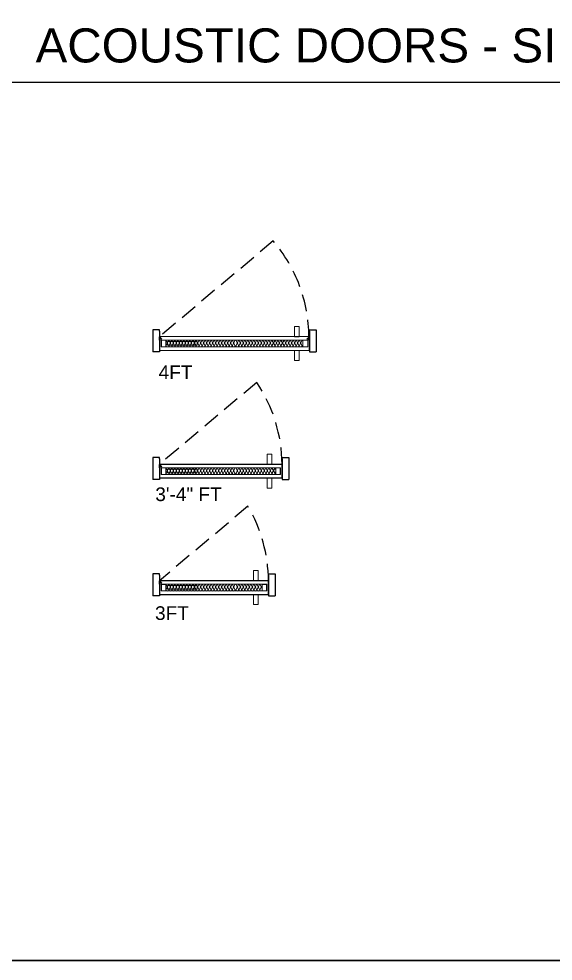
# Model space of a CAD drawing. Header units: inches. Extents: x 0 to 2128, y 0 to 649.
# Drawn here: x 1814 to 1970.9, y 63.5 to 340.1 of the extents above; entities that cross this region are included whole.
import ezdxf

# ---------------------------------------------------------------- set-up
doc = ezdxf.new("R2010")
doc.units = ezdxf.units.IN
doc.header["$MEASUREMENT"] = 0
doc.linetypes.add('DASHED', pattern=[0.75, 0.5, -0.25])
doc.linetypes.add('HIDDEN', pattern=[0.375, 0.25, -0.125])
doc.layers.add('I_Hardware', color=7, linetype='Continuous', lineweight=18)
doc.layers.add('Pline_Cut_Door & Window', color=6, linetype='Continuous')
doc.styles.add('ARIAL', font='arial.ttf')

# ---------------------------------------------------------------- blocks, each defined once
blk = doc.blocks.new('Acoustic Door 2')
at = {"linetype": 'DASHED', "ltscale": 10}
blk.add_line((30.58, 28.46), (2, 4.4), dxfattribs=at)
for p, q in [((0, 6.43), (0, 0)), ((2, 6.07), (2, 0.4)), ((38, 6.07), (38, 0.4)), ((40, 6.43), (40, 0)), ((2.11, 4.24), (2.12, 4.25)), ((2.12, 4.25), (2.68, 3.67)), ((2.71, 3.7), (2.16, 4.28))]:
    blk.add_line(p, q)
for points in [[(2, 6.07), (2, 6.43), (0, 6.43)], [(38, 6.07), (38, 6.43), (40, 6.43)], [(2, 0.4), (2, 0), (0, 0)], [(38, 0.4), (38, 0), (40, 0)]]:
    blk.add_lwpolyline(points)
for points in [[(2, 3.42), (2, 4.22, 0.202929), (1.99, 4.24, 0.177405), (2.05, 4.22), (2.05, 3.42)], [(2.11, 3.42), (2.11, 4.22, -0.202929), (2.12, 4.24, -0.177405), (2.07, 4.22), (2.07, 3.42)]]:
    blk.add_lwpolyline(points, format="xyb", close=True)
blk.add_lwpolyline([(38, 4.4), (2, 4.4), (2, 0.4), (38, 0.4)], close=True)
for radius in [0.0895, 0.0273]:
    blk.add_circle((2.06, 4.31), radius)
blk.add_arc((-6, 4), 44, 0.5209, 33.7662, dxfattribs=at)
for centre, radius, start, end in [((2.06, 4.31), 0.0895, 0.7569, 180.7569), ((2.06, 4.31), 0.0898, 180.897, 308.1952), ((2.18, 4.31), 0.0382, 183.2387, 229.1236)]:
    blk.add_arc(centre, radius, start, end)
at = {"layer": 'I_Hardware', "color": 8}
for p, q in [((4.76, 3.4), (3.88, 1.72)), ((4.76, 1.72), (3.88, 3.4)), ((5.65, 3.4), (4.76, 1.72)), ((5.65, 1.72), (4.76, 3.4)), ((6.53, 3.4), (5.65, 1.72)), ((6.53, 1.72), (5.65, 3.4)), ((7.42, 3.4), (6.53, 1.72)), ((7.42, 1.72), (6.53, 3.4)), ((8.3, 3.4), (7.42, 1.72)), ((8.3, 1.72), (7.42, 3.4)), ((9.18, 3.4), (8.3, 1.72)), ((9.18, 1.72), (8.3, 3.4)), ((10.07, 3.4), (9.18, 1.72)), ((10.07, 1.72), (9.18, 3.4)), ((10.95, 3.4), (10.07, 1.72)), ((10.95, 1.72), (10.07, 3.4)), ((11.83, 3.4), (10.95, 1.72)), ((11.83, 1.72), (10.95, 3.4)), ((12.72, 3.4), (11.83, 1.72)), ((12.72, 1.72), (11.83, 3.4)), ((13.6, 3.4), (12.72, 1.72)), ((13.6, 1.72), (12.72, 3.4)), ((14.49, 3.4), (13.6, 1.72)), ((14.49, 1.72), (13.6, 3.4)), ((15.37, 3.4), (14.49, 1.72)), ((15.37, 1.72), (14.49, 3.4)), ((16.25, 3.4), (15.37, 1.72)), ((16.25, 1.72), (15.37, 3.4)), ((17.14, 3.4), (16.25, 1.72)), ((17.14, 1.72), (16.25, 3.4)), ((18.02, 3.4), (17.14, 1.72)), ((18.02, 1.72), (17.14, 3.4)), ((18.91, 3.4), (18.02, 1.72)), ((18.91, 1.72), (18.02, 3.4)), ((19.79, 3.4), (18.91, 1.72)), ((19.79, 1.72), (18.91, 3.4)), ((20.67, 3.4), (19.79, 1.72)), ((20.67, 1.72), (19.79, 3.4)), ((21.56, 3.4), (20.67, 1.72)), ((21.56, 1.72), (20.67, 3.4)), ((22.44, 3.4), (21.56, 1.72)), ((22.44, 1.72), (21.56, 3.4)), ((23.32, 3.4), (22.44, 1.72)), ((23.32, 1.72), (22.44, 3.4)), ((24.21, 3.4), (23.32, 1.72)), ((24.21, 1.72), (23.32, 3.4)), ((25.3, 3.4), (24.42, 1.72)), ((25.3, 1.72), (24.42, 3.4)), ((26.18, 3.4), (25.3, 1.72)), ((26.18, 1.72), (25.3, 3.4)), ((27.07, 3.4), (26.18, 1.72)), ((27.07, 1.72), (26.18, 3.4)), ((27.95, 3.4), (27.07, 1.72)), ((27.95, 1.72), (27.07, 3.4)), ((28.83, 3.4), (27.95, 1.72)), ((28.83, 1.72), (27.95, 3.4)), ((29.72, 3.4), (28.83, 1.72)), ((29.72, 1.72), (28.83, 3.4)), ((30.6, 3.4), (29.72, 1.72)), ((30.6, 1.72), (29.72, 3.4)), ((31.49, 3.4), (30.6, 1.72)), ((31.49, 1.72), (30.6, 3.4)), ((32.37, 3.4), (31.49, 1.72)), ((32.37, 1.72), (31.49, 3.4)), ((33.25, 3.4), (32.37, 1.72)), ((33.25, 1.72), (32.37, 3.4)), ((34.14, 3.4), (33.25, 1.72)), ((34.14, 1.72), (33.25, 3.4)), ((35.02, 3.4), (34.14, 1.72)), ((35.02, 1.72), (34.14, 3.4)), ((35.91, 3.4), (35.02, 1.72)), ((35.91, 1.72), (35.02, 3.4)), ((36.12, 2.91), (35.86, 3.4)), ((36.12, 2.22), (35.86, 1.72))]:
    blk.add_line(p, q, dxfattribs=at)
at = {"layer": 'I_Hardware'}
for points in [[(35, 4.4), (33.6, 4.4), (33.6, 7.4), (35, 7.4)], [(35, 0.4), (33.6, 0.4), (33.6, -2.6), (35, -2.6)]]:
    blk.add_lwpolyline(points, close=True, dxfattribs=at)
at = {"layer": 'I_Hardware', "ltscale": 100}
for points in [[(36.12, 3.4), (2.48, 3.4), (2.48, 1.4), (36.12, 1.4)], [(3.88, 3.4), (2.48, 3.4), (2.48, 1.4), (3.88, 1.4)], [(3.82, 3.34), (2.54, 3.34), (2.54, 1.46), (3.82, 1.46)], [(37.52, 3.4), (36.12, 3.4), (36.12, 1.4), (37.52, 1.4)], [(37.46, 3.34), (36.18, 3.34), (36.18, 1.46), (37.46, 1.46)]]:
    blk.add_lwpolyline(points, close=True, dxfattribs=at)
at = {"layer": 'I_Hardware', "color": 8, "linetype": 'HIDDEN', "ltscale": 100}
blk.add_lwpolyline([(4.34, 1.96), (13.02, 1.96), (13.02, 2.97), (4.34, 2.97)], close=True, dxfattribs=at)
at = {"layer": 'I_Hardware', "color": 8}
for centre, end in [((4.32, 1.84), 345.0014), ((5.21, 1.84), 345.0014), ((6.09, 1.84), 345.0014), ((6.97, 1.84), 345.0014), ((7.86, 1.84), 345.0014), ((8.74, 1.84), 345.0014), ((9.62, 1.84), 345.0014), ((10.51, 1.84), 345.0014), ((11.39, 1.84), 345.0014), ((12.28, 1.84), 345.0014), ((13.16, 1.84), 345.0014), ((14.04, 1.84), 345.0014), ((14.93, 1.84), 345.0014), ((15.81, 1.84), 345.0014), ((16.7, 1.84), 345.0014), ((17.58, 1.84), 345.0014), ((18.46, 1.84), 345.0014), ((19.35, 1.84), 345.0014), ((20.23, 1.84), 345.0014), ((21.11, 1.84), 345.0014), ((22, 1.84), 345.0014), ((22.88, 1.84), 345.0014), ((23.77, 1.84), 345.0014), ((24.86, 1.84), 345.0014), ((25.74, 1.84), 345.0014), ((26.62, 1.84), 345.0014), ((27.51, 1.84), 345.0014), ((28.39, 1.84), 345.0014), ((29.28, 1.84), 345.0014), ((30.16, 1.84), 345.0014), ((31.04, 1.84), 345.0014), ((31.93, 1.84), 345.0014), ((32.81, 1.84), 345.0014), ((33.7, 1.84), 345.0014), ((34.58, 1.84), 345.0014), ((35.46, 1.84), 345.0014), ((36.3, 1.84), 246.6386)]:
    blk.add_arc(centre, 0.457, 194.9986, end, dxfattribs=at)
at = {"layer": 'Pline_Cut_Door & Window', "linetype": 'HIDDEN', "ltscale": 10}
blk.add_line((2.68, 3.67), (2.71, 3.7), dxfattribs=at)
blk = doc.blocks.new('Acoustic door 3')
at = {"linetype": 'DASHED', "ltscale": 10}
blk.add_line((27.96, 26.25), (2, 4.4), dxfattribs=at)
for p, q in [((0, 6.43), (0, 0)), ((2, 6.07), (2, 0.4)), ((34, 6.07), (34, 0.4)), ((36, 6.43), (36, 0)), ((2.11, 4.24), (2.12, 4.25)), ((2.12, 4.25), (2.68, 3.67)), ((2.71, 3.7), (2.16, 4.28))]:
    blk.add_line(p, q)
for points in [[(2, 6.07), (2, 6.43), (0, 6.43)], [(34, 6.07), (34, 6.43), (36, 6.43)], [(2, 0.4), (2, 0), (0, 0)], [(34, 0.4), (34, 0), (36, 0)]]:
    blk.add_lwpolyline(points)
for points in [[(2, 3.42), (2, 4.22, 0.202929), (1.99, 4.24, 0.177405), (2.05, 4.22), (2.05, 3.42)], [(2.11, 3.42), (2.11, 4.22, -0.202929), (2.12, 4.24, -0.177405), (2.07, 4.22), (2.07, 3.42)]]:
    blk.add_lwpolyline(points, format="xyb", close=True)
blk.add_lwpolyline([(34, 4.4), (2, 4.4), (2, 0.4), (34, 0.4)], close=True)
for radius in [0.0895, 0.0273]:
    blk.add_circle((2.06, 4.31), radius)
blk.add_arc((-10, 4), 44, 0.5209, 30.3785, dxfattribs=at)
for centre, radius, start, end in [((2.06, 4.31), 0.0895, 0.7569, 180.7569), ((2.06, 4.31), 0.0898, 180.897, 308.1952), ((2.18, 4.31), 0.0382, 183.2387, 229.1236)]:
    blk.add_arc(centre, radius, start, end)
at = {"layer": 'I_Hardware', "color": 8}
for p, q in [((4.76, 3.4), (3.88, 1.72)), ((4.76, 1.72), (3.88, 3.4)), ((5.65, 3.4), (4.76, 1.72)), ((5.65, 1.72), (4.76, 3.4)), ((6.53, 3.4), (5.65, 1.72)), ((6.53, 1.72), (5.65, 3.4)), ((7.42, 3.4), (6.53, 1.72)), ((7.42, 1.72), (6.53, 3.4)), ((8.3, 3.4), (7.42, 1.72)), ((8.3, 1.72), (7.42, 3.4)), ((9.18, 3.4), (8.3, 1.72)), ((9.18, 1.72), (8.3, 3.4)), ((10.07, 3.4), (9.18, 1.72)), ((10.07, 1.72), (9.18, 3.4)), ((10.95, 3.4), (10.07, 1.72)), ((10.95, 1.72), (10.07, 3.4)), ((11.83, 3.4), (10.95, 1.72)), ((11.83, 1.72), (10.95, 3.4)), ((12.72, 3.4), (11.83, 1.72)), ((12.72, 1.72), (11.83, 3.4)), ((13.6, 3.4), (12.72, 1.72)), ((13.6, 1.72), (12.72, 3.4)), ((14.49, 3.4), (13.6, 1.72)), ((14.49, 1.72), (13.6, 3.4)), ((15.37, 3.4), (14.49, 1.72)), ((15.37, 1.72), (14.49, 3.4)), ((16.25, 3.4), (15.37, 1.72)), ((16.25, 1.72), (15.37, 3.4)), ((17.14, 3.4), (16.25, 1.72)), ((17.14, 1.72), (16.25, 3.4)), ((18.02, 3.4), (17.14, 1.72)), ((18.02, 1.72), (17.14, 3.4)), ((18.91, 3.4), (18.02, 1.72)), ((18.91, 1.72), (18.02, 3.4)), ((19.79, 3.4), (18.91, 1.72)), ((19.79, 1.72), (18.91, 3.4)), ((20.67, 3.4), (19.79, 1.72)), ((20.67, 1.72), (19.79, 3.4)), ((21.56, 3.4), (20.67, 1.72)), ((21.56, 1.72), (20.67, 3.4)), ((22.44, 3.4), (21.56, 1.72)), ((22.44, 1.72), (21.56, 3.4)), ((23.32, 3.4), (22.44, 1.72)), ((23.32, 1.72), (22.44, 3.4)), ((24.21, 3.4), (23.32, 1.72)), ((24.21, 1.72), (23.32, 3.4)), ((25.3, 3.4), (24.42, 1.72)), ((25.3, 1.72), (24.42, 3.4)), ((26.18, 3.4), (25.3, 1.72)), ((26.18, 1.72), (25.3, 3.4)), ((27.07, 3.4), (26.18, 1.72)), ((27.07, 1.72), (26.18, 3.4)), ((27.95, 3.4), (27.07, 1.72)), ((27.95, 1.72), (27.07, 3.4)), ((28.83, 3.4), (27.95, 1.72)), ((28.83, 1.72), (27.95, 3.4)), ((29.72, 3.4), (28.83, 1.72)), ((29.72, 1.72), (28.83, 3.4)), ((30.6, 3.4), (29.72, 1.72)), ((30.6, 1.72), (29.72, 3.4)), ((31.49, 3.4), (30.6, 1.72)), ((31.49, 1.72), (30.6, 3.4)), ((32.18, 2.08), (31.49, 3.4)), ((32.18, 3.04), (31.49, 1.72))]:
    blk.add_line(p, q, dxfattribs=at)
at = {"layer": 'I_Hardware'}
for points in [[(31, 4.4), (29.6, 4.4), (29.6, 7.4), (31, 7.4)], [(31, 0.4), (29.6, 0.4), (29.6, -2.6), (31, -2.6)]]:
    blk.add_lwpolyline(points, close=True, dxfattribs=at)
at = {"layer": 'I_Hardware', "ltscale": 100}
for points in [[(32.18, 3.4), (2.48, 3.4), (2.48, 1.4), (32.18, 1.4)], [(3.88, 3.4), (2.48, 3.4), (2.48, 1.4), (3.88, 1.4)], [(3.82, 3.34), (2.54, 3.34), (2.54, 1.46), (3.82, 1.46)], [(33.52, 3.4), (32.12, 3.4), (32.12, 1.4), (33.52, 1.4)], [(33.46, 3.34), (32.18, 3.34), (32.18, 1.46), (33.46, 1.46)]]:
    blk.add_lwpolyline(points, close=True, dxfattribs=at)
at = {"layer": 'I_Hardware', "color": 8, "linetype": 'HIDDEN', "ltscale": 100}
blk.add_lwpolyline([(4.34, 1.96), (13.02, 1.96), (13.02, 2.97), (4.34, 2.97)], close=True, dxfattribs=at)
at = {"layer": 'I_Hardware', "color": 8}
for centre, end in [((4.32, 1.84), 345.0014), ((5.21, 1.84), 345.0014), ((6.09, 1.84), 345.0014), ((6.97, 1.84), 345.0014), ((7.86, 1.84), 345.0014), ((8.74, 1.84), 345.0014), ((9.62, 1.84), 345.0014), ((10.51, 1.84), 345.0014), ((11.39, 1.84), 345.0014), ((12.28, 1.84), 345.0014), ((13.16, 1.84), 345.0014), ((14.04, 1.84), 345.0014), ((14.93, 1.84), 345.0014), ((15.81, 1.84), 345.0014), ((16.7, 1.84), 345.0014), ((17.58, 1.84), 345.0014), ((18.46, 1.84), 345.0014), ((19.35, 1.84), 345.0014), ((20.23, 1.84), 345.0014), ((21.11, 1.84), 345.0014), ((22, 1.84), 345.0014), ((22.88, 1.84), 345.0014), ((23.77, 1.84), 345.0014), ((24.86, 1.84), 345.0014), ((25.74, 1.84), 345.0014), ((26.62, 1.84), 345.0014), ((27.51, 1.84), 345.0014), ((28.39, 1.84), 345.0014), ((29.28, 1.84), 345.0014), ((30.16, 1.84), 345.0014), ((31.04, 1.84), 345.0014), ((31.93, 1.84), 303.4495)]:
    blk.add_arc(centre, 0.457, 194.9986, end, dxfattribs=at)
at = {"layer": 'Pline_Cut_Door & Window', "linetype": 'HIDDEN', "ltscale": 10}
blk.add_line((2.68, 3.67), (2.71, 3.7), dxfattribs=at)
blk = doc.blocks.new('Acoustic Door 1')
at = {"linetype": 'DASHED', "ltscale": 10}
blk.add_line((35.4, 32.51), (2, 4.4), dxfattribs=at)
for p, q in [((0, 6.43), (0, 0)), ((2, 6.07), (2, 0.4)), ((46, 6.07), (46, 0.4)), ((48, 6.43), (48, 0)), ((2.11, 4.24), (2.12, 4.25)), ((2.12, 4.25), (2.68, 3.67)), ((2.71, 3.7), (2.16, 4.28)), ((45.29, 3.7), (45.84, 4.28)), ((45.88, 4.25), (45.32, 3.67)), ((45.89, 4.24), (45.88, 4.25))]:
    blk.add_line(p, q)
for points in [[(2, 6.07), (2, 6.43), (0, 6.43)], [(46, 6.07), (46, 6.43), (48, 6.43)], [(2, 0.4), (2, 0), (0, 0)], [(46, 0.4), (46, 0), (48, 0)]]:
    blk.add_lwpolyline(points)
for points in [[(2, 3.42), (2, 4.22, 0.202929), (1.99, 4.24, 0.177405), (2.05, 4.22), (2.05, 3.42)], [(2.11, 3.42), (2.11, 4.22, -0.202929), (2.12, 4.24, -0.177405), (2.07, 4.22), (2.07, 3.42)], [(45.89, 3.42), (45.89, 4.22, 0.202929), (45.88, 4.24, 0.177405), (45.93, 4.22), (45.93, 3.42)], [(46, 3.42), (46, 4.22, -0.202929), (46.01, 4.24, -0.177405), (45.95, 4.22), (45.95, 3.42)]]:
    blk.add_lwpolyline(points, format="xyb", close=True)
blk.add_lwpolyline([(46, 4.43), (2, 4.4), (2, 0.4), (46, 0.43)], close=True)
for centre, radius in [((2.06, 4.31), 0.0895), ((2.06, 4.31), 0.0273), ((45.94, 4.31), 0.0895), ((45.94, 4.31), 0.0273)]:
    blk.add_circle(centre, radius)
blk.add_arc((1.89, 4), 44, 0.5209, 40.3926, dxfattribs=at)
for centre, radius, start, end in [((2.06, 4.31), 0.0895, 0.7569, 180.7569), ((2.06, 4.31), 0.0898, 180.897, 308.1952), ((2.18, 4.31), 0.0382, 183.2387, 229.1236), ((45.82, 4.31), 0.0382, 310.8764, 356.7613), ((45.94, 4.31), 0.0895, 359.2431, 179.2431), ((45.94, 4.31), 0.0898, 231.8048, 359.103)]:
    blk.add_arc(centre, radius, start, end)
at = {"layer": 'I_Hardware', "color": 8}
for p, q in [((4.76, 3.4), (3.88, 1.72)), ((4.76, 1.72), (3.88, 3.4)), ((5.65, 3.4), (4.76, 1.72)), ((5.65, 1.72), (4.76, 3.4)), ((6.53, 3.4), (5.65, 1.72)), ((6.53, 1.72), (5.65, 3.4)), ((7.42, 3.4), (6.53, 1.72)), ((7.42, 1.72), (6.53, 3.4)), ((8.3, 3.4), (7.42, 1.72)), ((8.3, 1.72), (7.42, 3.4)), ((9.18, 3.4), (8.3, 1.72)), ((9.18, 1.72), (8.3, 3.4)), ((10.07, 3.4), (9.18, 1.72)), ((10.07, 1.72), (9.18, 3.4)), ((10.95, 3.4), (10.07, 1.72)), ((10.95, 1.72), (10.07, 3.4)), ((11.83, 3.4), (10.95, 1.72)), ((11.83, 1.72), (10.95, 3.4)), ((12.72, 3.4), (11.83, 1.72)), ((12.72, 1.72), (11.83, 3.4)), ((13.6, 3.4), (12.72, 1.72)), ((13.6, 1.72), (12.72, 3.4)), ((14.49, 3.4), (13.6, 1.72)), ((14.49, 1.72), (13.6, 3.4)), ((15.37, 3.4), (14.49, 1.72)), ((15.37, 1.72), (14.49, 3.4)), ((16.25, 3.4), (15.37, 1.72)), ((16.25, 1.72), (15.37, 3.4)), ((17.14, 3.4), (16.25, 1.72)), ((17.14, 1.72), (16.25, 3.4)), ((18.02, 3.4), (17.14, 1.72)), ((18.02, 1.72), (17.14, 3.4)), ((18.91, 3.4), (18.02, 1.72)), ((18.91, 1.72), (18.02, 3.4)), ((19.79, 3.4), (18.91, 1.72)), ((19.79, 1.72), (18.91, 3.4)), ((20.67, 3.4), (19.79, 1.72)), ((20.67, 1.72), (19.79, 3.4)), ((21.56, 3.4), (20.67, 1.72)), ((21.56, 1.72), (20.67, 3.4)), ((22.44, 3.4), (21.56, 1.72)), ((22.44, 1.72), (21.56, 3.4)), ((23.32, 3.4), (22.44, 1.72)), ((23.32, 1.72), (22.44, 3.4)), ((24.21, 3.4), (23.32, 1.72)), ((24.21, 1.72), (23.32, 3.4)), ((25.3, 3.4), (24.42, 1.72)), ((25.3, 1.72), (24.42, 3.4)), ((26.18, 3.4), (25.3, 1.72)), ((26.18, 1.72), (25.3, 3.4)), ((27.07, 3.4), (26.18, 1.72)), ((27.07, 1.72), (26.18, 3.4)), ((27.95, 3.4), (27.07, 1.72)), ((27.95, 1.72), (27.07, 3.4)), ((28.83, 3.4), (27.95, 1.72)), ((28.83, 1.72), (27.95, 3.4)), ((29.72, 3.4), (28.83, 1.72)), ((29.72, 1.72), (28.83, 3.4)), ((30.6, 3.4), (29.72, 1.72)), ((30.6, 1.72), (29.72, 3.4)), ((31.49, 3.4), (30.6, 1.72)), ((31.49, 1.72), (30.6, 3.4)), ((32.37, 3.4), (31.49, 1.72)), ((32.37, 1.72), (31.49, 3.4)), ((33.25, 3.4), (32.37, 1.72)), ((33.25, 1.72), (32.37, 3.4)), ((34.14, 3.4), (33.25, 1.72)), ((34.14, 1.72), (33.25, 3.4)), ((35.02, 3.4), (34.14, 1.72)), ((35.02, 1.72), (34.14, 3.4)), ((35.91, 3.4), (35.02, 1.72)), ((35.91, 1.72), (35.02, 3.4)), ((36.79, 3.4), (35.91, 1.72)), ((36.79, 1.72), (35.91, 3.4)), ((37.67, 3.4), (36.79, 1.72)), ((37.67, 1.72), (36.79, 3.4)), ((38.56, 3.4), (37.67, 1.72)), ((38.56, 1.72), (37.67, 3.4)), ((39.44, 3.4), (38.56, 1.72)), ((39.44, 1.72), (38.56, 3.4)), ((40.32, 3.4), (39.44, 1.72)), ((40.32, 1.72), (39.44, 3.4)), ((41.21, 3.4), (40.32, 1.72)), ((41.21, 1.72), (40.32, 3.4)), ((42.09, 3.4), (41.21, 1.72)), ((42.09, 1.72), (41.21, 3.4)), ((42.98, 3.4), (42.09, 1.72)), ((42.98, 1.72), (42.09, 3.4)), ((43.86, 3.4), (42.98, 1.72)), ((43.86, 1.72), (42.98, 3.4))]:
    blk.add_line(p, q, dxfattribs=at)
at = {"layer": 'I_Hardware'}
for points in [[(43, 4.4), (41.6, 4.4), (41.6, 7.4), (43, 7.4)], [(43, 0.4), (41.6, 0.4), (41.6, -2.6), (43, -2.6)]]:
    blk.add_lwpolyline(points, close=True, dxfattribs=at)
at = {"layer": 'I_Hardware', "ltscale": 100}
for points in [[(44.12, 3.4), (2.48, 3.4), (2.48, 1.4), (44.12, 1.4)], [(3.88, 3.4), (2.48, 3.4), (2.48, 1.4), (3.88, 1.4)], [(3.82, 3.34), (2.54, 3.34), (2.54, 1.46), (3.82, 1.46)], [(45.52, 3.4), (44.12, 3.4), (44.12, 1.4), (45.52, 1.4)]]:
    blk.add_lwpolyline(points, close=True, dxfattribs=at)
at = {"layer": 'I_Hardware', "color": 8, "linetype": 'HIDDEN', "ltscale": 100}
blk.add_lwpolyline([(4.34, 1.96), (13.02, 1.96), (13.02, 2.97), (4.34, 2.97)], close=True, dxfattribs=at)
at = {"layer": 'I_Hardware', "color": 8}
for centre in [(4.32, 1.84), (5.21, 1.84), (6.09, 1.84), (6.97, 1.84), (7.86, 1.84), (8.74, 1.84), (9.62, 1.84), (10.51, 1.84), (11.39, 1.84), (12.28, 1.84), (13.16, 1.84), (14.04, 1.84), (14.93, 1.84), (15.81, 1.84), (16.7, 1.84), (17.58, 1.84), (18.46, 1.84), (19.35, 1.84), (20.23, 1.84), (21.11, 1.84), (22, 1.84), (22.88, 1.84), (23.77, 1.84), (24.86, 1.84), (25.74, 1.84), (26.62, 1.84), (27.51, 1.84), (28.39, 1.84), (29.28, 1.84), (30.16, 1.84), (31.04, 1.84), (31.93, 1.84), (32.81, 1.84), (33.7, 1.84), (34.58, 1.84), (35.46, 1.84), (36.35, 1.84), (37.23, 1.84), (38.11, 1.84), (39, 1.84), (39.88, 1.84), (40.77, 1.84), (41.65, 1.84), (42.53, 1.84), (43.42, 1.84)]:
    blk.add_arc(centre, 0.457, 194.9986, 345.0014, dxfattribs=at)
at = {"layer": 'Pline_Cut_Door & Window', "linetype": 'HIDDEN', "ltscale": 10}
for p, q in [((2.68, 3.67), (2.71, 3.7)), ((45.32, 3.67), (45.29, 3.7))]:
    blk.add_line(p, q, dxfattribs=at)

msp = doc.modelspace()

# ---------------------------------------------------------------- linework, layer by layer
msp.add_line((1490.58, 321.52), (2127.49, 321.52))
at = {"const_width": 0.453}
msp.add_lwpolyline([(1490.58, 621.06), (2127.49, 621.06), (2127.49, 63.75), (1490.58, 63.75)], close=True, dxfattribs=at)

# ---------------------------------------------------------------- block references
at = {"layer": 'Pline_Cut_Door & Window'}
for name, p in [('Acoustic Door 1', (1853.28, 242.43)), ('Acoustic Door 2', (1853.28, 204.96)), ('Acoustic door 3', (1853.28, 170.8))]:
    msp.add_blockref(name, p, dxfattribs=at)

# ---------------------------------------------------------------- texts
at = {"linetype": 'ByBlock', "lineweight": 5, "attachment_point": 1, "style": 'ARIAL'}
for s, width, insert, char_height in [('{\\C7;ACOUSTIC DOORS - SINGLE/DOUBLE\\P      }', 14922.8203, (1818.9, 337.34), 10), ('{\\C7;4FT}', 1446.1581, (1855.02, 238.41), 4), ('{\\C7;3\'-4" FT}', 1446.1581, (1854.04, 202.58), 4), ('{\\C7;3FT}', 1446.1581, (1853.97, 167.7), 4)]:
    msp.add_mtext_dynamic_manual_height_columns(s, width=width, gutter_width=1, heights=[0], dxfattribs=dict(at, insert=insert, char_height=char_height))

doc.saveas('drawing.dxf')
